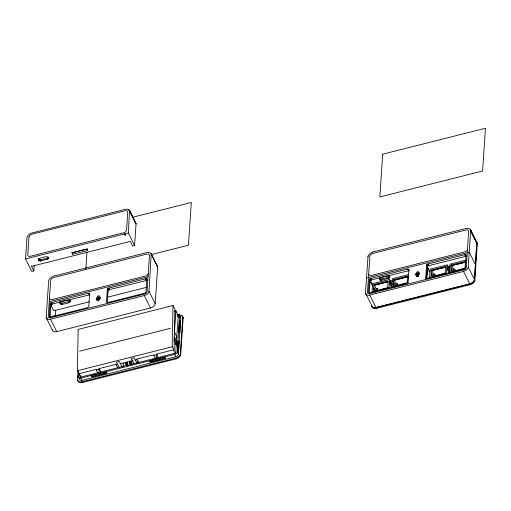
<?xml version="1.0" encoding="UTF-8"?>
<svg xmlns="http://www.w3.org/2000/svg" width="511" height="511" viewBox="0 0 511 511"><rect width="100%" height="100%" fill="white"/><g stroke="black" fill="none" stroke-linecap="round" stroke-linejoin="round"><path stroke-width="0.77" d="M80.879 377.144L77.41 370.699L78.189 329.429L172.993 305.521L174.896 308.97L174.117 350.239L172.213 346.79L172.993 305.521M99.032 371.944L99.089 368.961M123.33 366.54L123.4 362.772M126.479 365.333L125.719 363.953L125.738 362.791C128.267 361.552 125.962 365.09 127.859 365.774L127.054 362.695M126.83 363.909L126.849 362.746M127.028 363.858L126.939 362.491M130.509 364.394L129.507 363.002L129.532 361.833L130.727 361.533L131.87 363.602L131.844 364.765L130.707 362.695L130.727 361.533M138.117 363.129L138.162 360.804M156.577 358.179L156.641 354.442M48.462 258.259L47.804 256.944L45.958 256.663L39.047 258.457L38.293 259.339L38.389 260.061L40.324 261.006L48.066 258.905L48.532 257.174L47.357 258.215L40.867 259.85L39.443 259.78L38.466 258.975L38.389 260.061M60.732 301.765C57.379 306.626 68.959 302.902 69.4 302.455C72.824 297.772 61.435 301.1 61.16 301.605M379.194 278.885L379.96 277.639L386.878 275.844L388.718 276.125L389.395 277.083L388.628 278.323L381.238 280.188L379.539 279.568L379.29 277.441M371.74 305.54A4.803 2.945 -26.6 0 0 376.013 307.609L469.788 283.963A4.803 2.945 -26.6 0 0 474.489 279.626L475.479 264.724M148.037 276.783L149.461 255.334L148.848 254.229L147.5 253.916L53.01 277.728L51.445 278.802L50.678 280.162L48.251 316.59A2.67 1.635 -26.6 0 0 48.896 317.67L49.177 317.772A2.67 1.635 -26.6 0 0 50.621 317.746L144.428 294.081A2.67 1.635 -26.6 0 0 145.916 293.371L146.223 293.116A2.67 1.635 -26.6 0 0 147.04 291.672L148.037 276.783L49.248 301.701M467.488 249.227L466.268 267.54A2.67 1.635 -26.6 0 1 465.457 268.984L465.144 269.246A2.67 1.635 -26.6 0 1 463.656 269.955L369.855 293.614A2.67 1.635 -26.6 0 1 368.412 293.646L368.124 293.538A2.67 1.635 -26.6 0 1 367.479 292.464L369.907 256.03L370.679 254.67L372.244 253.597L466.735 229.79L468.082 230.103L468.696 231.208L467.488 249.227A2.989 1.833 -26.6 0 1 464.556 251.929L371.356 275.435L369.421 275.352L368.693 274.145M50.078 303.943L49.254 316.501L50.001 317.088L87.707 307.635L88.805 306.357L89.629 293.806L88.441 293.231L51.177 302.665L50.078 303.943L50.832 305.45L50.059 317.229M107.304 289.507L106.48 302.065L107.227 302.653L145.156 293.084L146.005 292.094L146.81 279.223L145.437 278.84L108.402 288.23L107.304 289.507L108.057 291.021L107.284 302.793M174.36 311.231L175.88 310.841L174.468 332.061L177.157 337.426M369.306 279.817L368.482 292.375L369.229 292.956L406.935 283.509L408.04 282.232L408.857 269.68L407.676 269.105L370.405 278.54L369.306 279.817L370.06 281.325L369.293 293.097M387.811 287.514L387.772 288.057L383.333 289.181A2.133 1.309 -26.6 0 0 381.896 289.954M407.759 282.487L407.721 283.03L403.281 284.154A2.133 1.309 -26.6 0 0 401.378 285.496M425.714 277.939L426.532 265.381L427.637 264.104L464.671 254.714L466.045 255.091L465.234 267.968L464.384 268.952L426.896 278.514L425.714 277.939L426.212 278.949M426.519 278.661L427.292 266.889L427.963 265.873L466.288 256.203L465.534 254.695M25.55 258.911L27.006 237.238L27.881 235.424L30.468 233.374L126.115 209.12L128.344 209.401L129.558 210.475L136.047 223.831L134.578 245.536L132.617 246.021L130.311 241.422L31.522 266.34L33.822 270.939L31.829 271.443L25.55 258.911L128.312 232.99L129.558 210.475M31.522 266.34L31.554 265.79M33.822 270.939L34.186 265.554M38.619 260.386L38.695 259.301M38.957 260.661L39.028 259.575M39.366 260.865L39.443 259.78M39.832 260.98L39.909 259.895M40.324 261.006L40.395 259.92M40.797 260.942L40.867 259.85M47.28 259.301L47.357 258.215M47.708 259.147L47.785 258.055M48.066 258.905L48.136 257.819M48.321 258.604L48.392 257.518M47.268 319.196L46.233 317.133L48.666 280.667L49.554 278.738L51.317 277.154L53.444 276.157L147.111 252.53L149.34 252.504L151.224 253.788L157.669 267.036L155.21 303.643A4.803 2.945 -26.6 0 1 150.502 307.98L56.727 331.633A4.803 2.945 -26.6 0 1 52.467 329.965M55.316 316.347L55.744 310.011M60.03 303.093L60.132 301.541M60.074 303.368L60.062 301.567M60.311 303.694L60.151 302.282L60.796 303.566M60.643 303.968L60.381 302.608M61.058 304.173L61.128 303.087L60.713 302.882M61.524 304.294L61.595 303.202L61.128 303.087M62.01 304.32L62.08 303.227L69.47 301.369L70.237 300.123L70.148 301.573M62.483 304.249L62.559 303.164M68.966 302.614L69.042 301.528M69.4 302.455L69.47 301.369M69.752 302.218L69.828 301.126M70.007 301.912L70.084 300.826M77.947 380.471L77.583 379.73L78.164 371.012M79.16 377.667L78.055 377.265L78.413 371.919M78.324 374.921L78.426 373.337M176.934 314.361L179.048 314.578L180.792 317.944L178.371 354.308A2.67 1.635 -26.6 0 1 176.148 356.601L81.952 380.382A2.67 1.635 -26.6 0 1 79.575 379.226L78.439 376.946L78.751 372.193M78.809 372.64L78.553 376.46L78.055 377.265M85.835 268.76L86.947 252.134M80.035 374.991L79.933 376.569A1.067 0.652 -26.6 0 0 80.879 377.029L174.685 353.369A1.067 0.652 -26.6 0 0 175.727 352.405L178.16 316.117L177.534 315.428L178.103 316.565M97.78 299.382L97.045 299.874L97.001 300.557L99.358 299.963L99.402 299.28L98.712 299.146L100.086 298.092L100.469 297.038L99.536 297.274C99.632 298.45 97.231 299.395 97.179 297.868L96.247 298.105C96.119 299.893 98.757 298.814 98.54 300.89M97.601 297.881L97.697 296.457A0.798 0.492 -26.6 0 1 98.482 295.735A0.798 0.492 -26.6 0 1 99.198 296.08L99.102 297.504A0.798 0.492 -26.6 0 1 98.316 298.226A0.798 0.492 -26.6 0 1 97.601 297.881L98.106 298.89M155.21 303.643L148.982 291.219L151.224 253.788M178.371 354.308L177.228 352.028L179.661 315.683L179.048 314.578M177.343 351.542L178.058 340.856L179.163 341.259L178.448 351.945L177.949 352.75L177.343 351.542L178.448 351.945M178.684 331.543L179.399 320.857L180.498 321.259L179.783 331.946L179.284 332.75L178.684 331.543L179.783 331.946M178.103 350.457L178.205 348.93M179.591 328.171L179.693 326.644M77.959 380.88A4.803 2.945 -26.6 0 0 82.226 382.541L175.995 358.894A4.803 2.945 -26.6 0 0 180.702 354.557L180.332 353.823L182.791 317.21C182.644 315.459 180.632 314.84 179.131 315.038M180.702 354.557L183.168 317.963L182.574 316.392M371.995 292.273L372.57 283.701L389.529 279.421L392.212 284.787M373.362 292.286L373.88 284.557L388.047 280.986L387.53 288.715M388.424 281.74L374.263 285.31L386.948 281.9M376.166 288.868L377.227 288.606L377.054 291.161L375.994 291.417L376.166 288.868L374.276 285.1M379.309 279.242L379.405 277.799M379.539 279.568L379.379 278.15M379.871 279.843L379.609 278.482M380.286 280.047L380.356 278.955L379.948 278.757M380.752 280.162L380.829 279.076L380.356 278.955M381.238 280.188L381.315 279.102L388.271 277.396L389.452 276.355M381.717 280.117L381.787 279.032M388.2 278.482L388.271 277.396M388.628 278.323L388.699 277.237M388.986 278.086L389.056 277M389.241 277.786L389.312 276.7M389.382 277.441L389.465 275.991M388.903 288.772L389.529 279.421M391.937 287.246L392.512 278.667L408.698 274.586M393.31 287.259L393.828 279.53L407.995 275.959L407.478 283.682M408.372 276.713L394.205 280.284L407.637 276.687M396.108 283.841L397.168 283.579L397.002 286.134L395.936 286.39L396.108 283.841L394.217 280.073M417.014 275.25L416.28 275.748L416.235 276.432L418.586 275.838L418.63 275.154L417.941 275.02L419.32 273.966L419.697 272.912L418.765 273.149C418.86 274.324 416.459 275.263 416.414 273.743L415.481 273.973C415.232 275.653 417.551 274.682 417.519 276.259M416.835 273.755L416.931 272.331A0.798 0.492 -26.6 0 1 417.711 271.603A0.798 0.492 -26.6 0 1 418.426 271.954L418.33 273.379A0.798 0.492 -26.6 0 1 417.544 274.1A0.798 0.492 -26.6 0 1 416.835 273.755L417.34 274.758M426.915 278.495L427.643 267.585L429.923 272.139M429.495 278.533L430.121 269.182L447.08 264.902L450.102 270.939M430.92 277.767L431.437 270.038L445.605 266.467L445.087 274.196M445.982 267.221L431.827 270.581L433.718 274.35L433.545 276.898L431.661 273.13L431.527 275.122L432.702 277.467M434.612 276.643L434.778 274.088L433.718 274.35M435.449 276.873L435.538 275.595L434.778 274.088M446.505 273.474L447.08 264.902M449.437 273.5L450.063 264.149L466.256 260.067M450.862 272.74L451.379 265.011L465.547 261.434L465.029 269.163M465.923 262.188L451.775 265.548L453.659 269.323L453.493 271.871L454.554 271.616L454.726 269.054L453.659 269.323M455.397 271.846L455.48 270.568L454.726 269.054M372.11 306.274A4.803 2.945 -26.6 0 0 376.383 308.35L470.152 284.697A4.803 2.945 -26.6 0 0 474.86 280.36L468.21 267.087L470.688 230.474L470.011 229.075L468.568 228.379L466.339 228.404L372.672 252.025M476.897 242.904L474.438 279.517A4.803 2.945 -26.6 0 1 469.737 283.854L375.962 307.501A4.803 2.945 -26.6 0 1 371.689 305.425L370.992 304.007M475.326 267.164L476.68 242.086M474.86 280.36L477.325 243.766L470.478 229.656M130.509 213.036L129.871 211.401M471.429 232.218L470.791 230.582M470.682 230.589L476.948 243.242L470.031 229.069M367.901 256.541L369.523 253.826L372.691 252.025M368.061 255.915L365.461 293.001A4.803 2.945 -26.6 0 0 369.734 295.077L376.383 308.35M50.832 305.45L52.397 304.007L89.834 294.77M108.057 291.021L109.629 289.571L147.059 280.335M370.06 281.325L371.631 279.881L409.062 270.638L408.308 269.131M178.665 342.063L179.163 341.259M401.454 285.515L402.004 285.234M439.613 275.748L440.214 275.563M78.439 376.946A2.67 1.635 -26.6 0 0 80.808 378.102L175.005 354.315A2.67 1.635 -26.6 0 0 177.228 352.028M448.652 273.046L449.98 272.708L447.336 267.425L447.221 269.208L449.201 273.168M175.362 344.082L176.691 343.743L174.034 338.914L173.995 340.856L176.659 345.685M132.579 217.271L191.293 202.465L188.431 245.216L151.345 254.567M71.917 252.734L87.304 249.004L87.636 250.473L72.671 254.248L71.917 252.734L87.304 249.004M89.278 301.803L53.776 310.752L50.174 303.598M107.802 297.127L146.395 287.393M46.233 317.133A4.803 2.945 -26.6 0 0 50.506 319.203L144.281 295.556A4.803 2.945 -26.6 0 0 148.982 291.219M366.47 278.093L469.226 252.172L475.498 264.717M79.671 351.198L170.45 328.298M390.187 281.044L392.505 280.456M428.78 271.309L430.326 270.919M447.304 266.633L450.389 265.854M432.574 270.389L445.994 267.01M452.516 265.362L465.936 261.977M416.235 275.486L417.168 275.25L417.487 275.959L418.273 276.004M390.762 282.149L393.074 281.567M447.872 267.745L450.191 267.157M174.443 338.863L176.729 338.288M388.411 287.482L377.98 290.114L377.227 288.606M408.353 282.455L397.928 285.087L397.168 283.579M435.538 275.595L445.222 273.155M455.48 270.568L465.163 268.122M445.33 273.538L440.891 274.663A2.133 1.309 -26.6 0 0 439.185 275.716M465.272 268.511L460.833 269.629A2.133 1.309 -26.6 0 0 459.134 270.683M369.734 295.077L463.509 271.43A4.803 2.945 -26.6 0 0 468.21 267.087M77.41 370.699L172.213 346.79M78.975 373.694L95.934 369.421L97.837 372.864M96.272 369.875L99.358 369.095M116.31 364.816L117.856 364.426M120.168 363.845L133.269 360.542M135.581 359.955L137.12 359.565M153.306 355.484L157.158 354.513M125.719 363.953L126.913 363.653M129.507 363.002L130.707 362.695M91.265 375.63L106.231 371.855L106.837 373.062L91.871 376.837L91.265 375.63L91.871 376.837M149.774 360.875L164.74 357.1L165.347 358.3L150.381 362.082L149.774 360.875L150.381 362.082M91.533 376.805L106.837 373.062M150.042 362.043L165.347 358.3M77.583 379.73A4.803 2.945 -26.6 0 0 81.856 381.806L175.631 358.16A4.803 2.945 -26.6 0 0 180.332 353.823M460.162 270.53L460.686 270.447M380.829 279.076L381.315 279.102M61.595 303.202L62.08 303.227M98.751 300.174L97.984 299.785M476.239 241.499L476.75 242.195M476.667 242.367L477.108 242.955M135.389 222.426L135.837 223.013M157.005 265.631L157.452 266.218M182.951 317.146L182.133 315.804M174.066 336.992L176.729 341.814M175.337 353.318L173.433 349.875L156.475 354.149L158.755 358.288M155.389 358.345L153.485 354.902L136.526 359.182L138.813 363.315M136.98 363.078L134.042 357.751L131.218 358.467L134.157 363.787M131.129 361.06L131.889 362.44M129.864 360.83L130.893 362.689M126.875 361.584L127.903 363.442M122.551 367.473L119.248 361.488L116.38 362.21L119.312 367.53M117.779 367.837L115.876 364.388L98.917 368.667L100.82 372.11M452.356 271.852L451.469 270.089L451.603 268.096L453.493 271.871M395.092 286.958L393.917 284.614L394.051 282.621L395.936 286.39M375.151 291.985L373.969 289.641L374.103 287.648L375.994 291.417M365.806 293.691L370.647 303.317M470.669 230.48L477.325 243.766M465.706 254.759L466.211 255.768M465.125 254.65L465.885 256.158M464.671 254.714L465.425 256.222M463.509 271.43L470.152 284.697M451.379 265.011L451.756 265.765M451.532 271.086L452.19 272.408M431.437 270.038L431.814 270.792M428.103 263.938L428.857 265.445M427.637 264.104L428.39 265.611M427.209 264.359L427.963 265.873M426.864 264.679L427.618 266.193M426.628 265.03L427.388 266.544M426.532 265.381L427.292 266.889M427.796 268.141L428.557 269.655M418.765 273.149L419.269 274.151M416.931 272.331L417.685 273.839A0.798 0.492 -26.6 0 1 418.835 273.091M417.519 274.49L418.426 276.336M416.414 273.743L417.168 275.25M415.481 273.973L415.986 274.982M416.28 275.748L416.784 276.751M408.481 269.195L408.985 270.198M407.899 269.086L408.653 270.594M407.676 269.105L408.43 270.613M393.828 279.53L394.205 280.284M391.65 287.687L389.669 283.726L389.784 281.944L392.09 286.569M370.871 278.367L371.631 279.881M373.88 284.557L374.263 285.31M370.405 278.54L371.165 280.047M369.983 278.795L370.737 280.303M369.632 279.115L370.392 280.622M370.328 280.686L372.117 284.257M369.402 279.466L372.666 285.943M129.117 209.887L136.047 223.831M150.783 253.201L157.669 267.036M182.791 317.21L183.168 317.963M129.768 211.413L136.035 224.061M128.344 209.401L128.849 210.404M179.482 315.012L180.766 317.676M179.661 315.683L180.792 317.944M175.88 310.841L178.23 315.536M178.071 315.798L178.716 317.127M177.834 315.555L178.722 317.248M124.991 233.719L125.744 235.226L125.163 235.456L124.409 233.949M146.478 278.891L146.976 279.894M146.306 278.827L146.81 279.83M145.897 278.776L146.651 280.284M145.437 278.84L146.197 280.354M174.615 354.442L175.752 356.723M144.281 295.556L150.502 307.98M175.631 358.16L175.995 358.894M108.869 288.063L109.629 289.571M108.402 288.23L109.162 289.743M107.981 288.491L108.734 289.999M107.629 288.811L108.389 290.318M107.399 289.162L108.153 290.67M86.883 248.966L87.636 250.473M99.536 297.274L100.29 298.782M97.697 296.457L98.457 297.964A0.798 0.492 -26.6 0 1 99.428 297.21M98.291 298.622L98.795 299.625M97.179 297.868L97.94 299.376L97.007 299.612L96.247 298.105M97.761 299.695L98.265 300.698M97.045 299.874L97.55 300.877M89.246 293.32L89.751 294.33M89.08 293.257L89.578 294.266M88.671 293.212L89.425 294.719M88.441 293.231L89.201 294.738M38.485 258.617L39.162 259.958M60.177 301.924L60.815 303.208M51.643 302.499L52.397 304.007M51.177 302.665L51.93 304.173M50.749 302.921L51.509 304.435M50.404 303.247L51.157 304.754M54.14 315.549L54.645 316.552M80.808 378.102L81.952 380.382M50.506 319.203L56.727 331.633M81.856 381.806L82.226 382.541M46.488 318.27L52.716 330.694M128.312 232.99L134.578 245.536M164.74 357.1L165.002 358.268M106.231 371.855L106.492 373.03M72.345 252.779L72.671 254.248M49.465 298.315L50.187 299.478L52.122 299.567L145.328 276.055A2.989 1.833 -26.6 0 0 148.254 273.359M98.879 299.765A0.798 0.492 -26.6 0 1 98.553 299.714M417.781 275.589A0.798 0.492 -26.6 0 1 417.589 275.263M28.993 236.855L27.779 254.963A2.989 1.833 -26.6 0 0 30.436 256.26L123.643 232.748A2.989 1.833 -26.6 0 0 126.568 230.046L127.776 212.027L127.162 210.922L125.815 210.609L31.969 234.185L30.04 235.22L28.993 236.855M382.701 154.181L379.833 196.939L482.588 171.019L485.45 128.267L382.701 154.181"/></g></svg>
